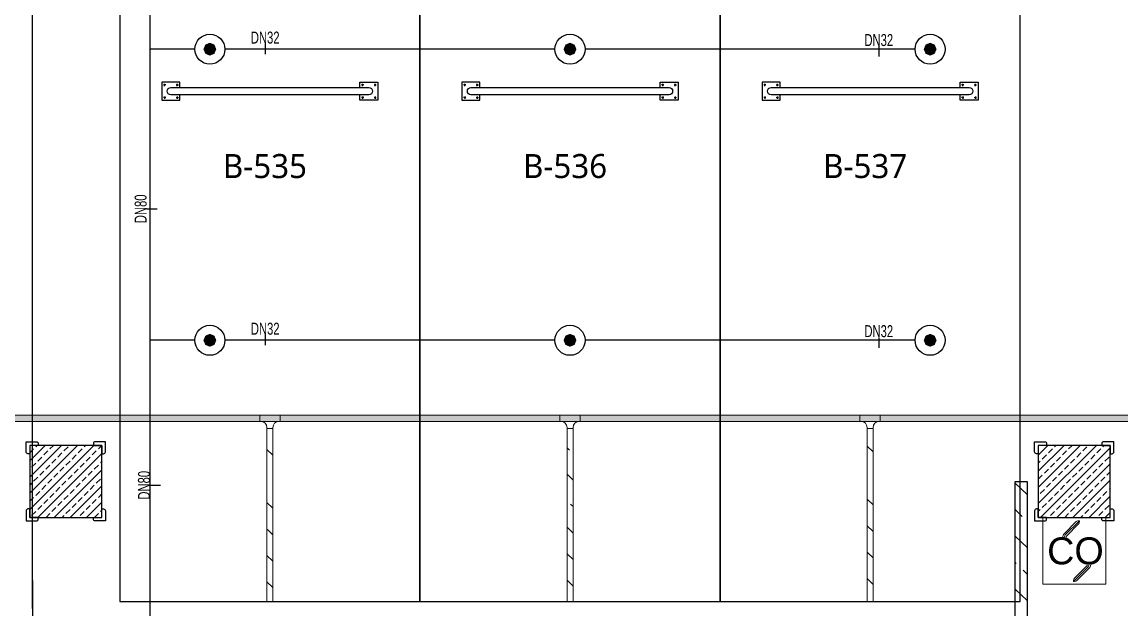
# Model space of a CAD drawing. Header units: millimetres. Extents: x -379292 to 1221486, y 92049 to 447512.
# Drawn here: x -167020 to -157865, y 159755 to 164645 of the extents above; entities that cross this region are included whole.
import ezdxf
from ezdxf.enums import TextEntityAlignment as Align

# ---------------------------------------------------------------- set-up
doc = ezdxf.new("R2010")
doc.units = ezdxf.units.MM
for name, color, linetype in [('-M-YNGN-BORUID', 7, 'Continuous'), ('-M-YNGN-BORUUZUN', 7, 'Continuous'), ('-M-YNGN-BORUYUK', 7, 'Continuous'), ('-M-YNGN-SPR-YUK', 7, 'Continuous'), ('-M-YNGN-ZON6-CAP-', 7, 'Continuous'), ('-M-YNGN-ZON6-SPR-', 7, 'Continuous'), ('05_HATCH CONCRETE', 141, 'Continuous'), ('05_SYMBOL', 2, 'Continuous'), ('202-A-Y-MahalAd', 141, 'Continuous'), ('AIRONN ZONLAMA', 4, 'Continuous'), ('E_CT_ZA', 6, 'Continuous')]:
    doc.layers.add(name, color=color, linetype=linetype)
doc.layers.add('-M-YNGN-SPR-CAPCIZGI', color=188, linetype='Continuous', plot=False)
for name, color, linetype, lineweight in [('-M-YNGN-ZON6', 2, 'SP', 30), ('08_DEDECTOR', 3, 'Continuous', 9), ('E_CT_KIRMIZI', 1, 'Continuous', 9)]:
    doc.layers.add(name, color=color, linetype=linetype, lineweight=lineweight)
doc.styles.add('CIZGI', font='tahoma.ttf', dxfattribs={"width": 0.8, "oblique": 20})
doc.styles.add('HCAD', font='HCAD.SHX', dxfattribs={"width": 0.8, "height": 0.2})
doc.styles.add('PIPESIZE', font='hcad.shx', dxfattribs={"width": 0.8})
doc.styles.add('SPR-NOT', font='romans.shx')
doc.styles.get("Standard").update_dxf_attribs({"font": 'segoeuil.ttf'})
doc.styles.add('YAZI-3', font='arial.ttf', dxfattribs={"height": 3})
doc.linetypes.add('SP', pattern='A,2,-0.1,["SP",CIZGI,S=0.14,R=0.2,X=0,Y=-0.07],-0.255', length=2.355)
pattern_1 = [(225, (905000, -3e-07), (67.351921, -67.351921), []), (225, (904932.65, -3e-07), (67.351921, -67.351921), [47.625, -23.8125])]

# ---------------------------------------------------------------- blocks, each defined once
blk = doc.blocks.new('202_Vida')
at = {"color": 0, "linetype": 'ByBlock', "ltscale": 0.2}
for points in [[(0.96, 0), (-0.96, 0)], [(0, 0.96), (0, -0.96)]]:
    blk.add_lwpolyline(points, dxfattribs=at)
at = {"color": 0, "linetype": 'ByBlock'}
for radius in [0.42, 0.23, 0.155]:
    blk.add_circle((0, 0), radius, dxfattribs=at)
blk = doc.blocks.new('202_Stoper')
at = {"color": 0, "linetype": 'ByBlock'}
for points in [[(-750, -30), (-750, -75), (-900, -75), (-900, 75), (-750, 75), (-750, 30)], [(750, -30), (750, -75), (900, -75), (900, 75), (750, 75), (750, 30)]]:
    blk.add_lwpolyline(points, dxfattribs=at)
blk.add_lwpolyline([(825, -30, 1), (825, 30), (-825, 30, 1), (-825, -30)], format="xyb", close=True, dxfattribs=at)
at = {"color": 0, "linetype": 'ByBlock', "yscale": 10, "zscale": 10, "rotation": 180}
for p, xscale in [((-877, 53), -10), ((-772, 53), 10), ((772, 53), -10), ((877, 53), 10)]:
    blk.add_blockref('202_Vida', p, dxfattribs=dict(at, xscale=xscale))
at = {"color": 0, "linetype": 'ByBlock', "yscale": 10, "zscale": 10}
for p, xscale in [((-877, -52), 10), ((-772, -52), -10), ((772, -52), 10), ((877, -52), -10)]:
    blk.add_blockref('202_Vida', p, dxfattribs=dict(at, xscale=xscale))
blk = doc.blocks.new('202_Mahalblok')
at = {"color": 0, "linetype": 'ByBlock', "flags": 128}
blk.add_lwpolyline([(0, 0), (0, 5000), (2500, 5000), (2500, 0)], close=True, dxfattribs=at)
at = {"color": 252}
blk.add_blockref('202_Stoper', (1250, 750), dxfattribs=at)
at = {"color": 0, "linetype": 'ByBlock', "ltscale": 25}
blk.add_attdef('MAHALNO', text='', height=200, dxfattribs=at).set_placement((1208.7, 1390), align=Align.BOTTOM_CENTER)
blk = doc.blocks.new('bariyer')
at = {"color": 8, "ltscale": 25}
blk.add_lwpolyline([(0, -70), (15, -70, 0.414214), (30, -55), (30, 30), (-55, 30, 0.414214), (-70, 15), (-70, 0), (0, 0)], format="xyb", close=True, dxfattribs=at)
blk = doc.blocks.new('OtoParkBodrumKatMimari')
at = {"layer": '05_HATCH CONCRETE'}
h = blk.add_hatch(dxfattribs=at)
h.set_pattern_fill('ANSI33', color=8, scale=15, angle=180, style=0)
h.set_pattern_definition(pattern_1)
h.paths.add_polyline_path([(80000, 60300), (79400, 60300), (79400, 59700), (80000, 59700)])
h = blk.add_hatch(dxfattribs=at)
h.set_pattern_fill('ANSI33', color=8, scale=15, angle=180, style=0)
h.set_pattern_definition(pattern_1)
h.paths.add_polyline_path([(88400, 60300), (87800, 60300), (87800, 59700), (88400, 59700)])
at = {"color": 5}
for points in [[(80000, 60300), (79400, 60300), (79400, 59700), (80000, 59700)], [(88400, 60300), (87800, 60300), (87800, 59700), (88400, 59700)]]:
    blk.add_lwpolyline(points, close=True, dxfattribs=at)
at = {"layer": '05_SYMBOL', "color": 8, "xscale": -1}
for p in [(79400, 60300), (87800, 60300)]:
    blk.add_blockref('bariyer', p, dxfattribs=at)
at = {"layer": '05_SYMBOL', "color": 8}
for p in [(80000, 60300), (88400, 60300)]:
    blk.add_blockref('bariyer', p, dxfattribs=at)
at = {"layer": '05_SYMBOL', "color": 8, "rotation": 180}
for p in [(79400, 59700), (87800, 59700)]:
    blk.add_blockref('bariyer', p, dxfattribs=at)
at = {"layer": '05_SYMBOL', "color": 8, "xscale": -1, "rotation": 180}
for p in [(80000, 59700), (88400, 59700)]:
    blk.add_blockref('bariyer', p, dxfattribs=at)
at = {"layer": '202-A-Y-MahalAd', "color": 8, "ltscale": 25}
ref = blk.add_blockref('202_Mahalblok', (80150, 64000), dxfattribs=dict(at, xscale=-1, rotation=180))
ref.add_attrib('MAHALNO', 'B-535', dxfattribs={"layer": '0', "color": 0, "linetype": 'ByBlock', "ltscale": 25, "height": 200}).set_placement((81358.7, 62466.6), align=Align.BOTTOM_CENTER)
ref = blk.add_blockref('202_Mahalblok', (82650, 64000), dxfattribs=dict(at, xscale=-1, rotation=180))
ref.add_attrib('MAHALNO', 'B-536', dxfattribs={"layer": '0', "color": 0, "linetype": 'ByBlock', "ltscale": 25, "height": 200}).set_placement((83858.7, 62466.6), align=Align.BOTTOM_CENTER)
ref = blk.add_blockref('202_Mahalblok', (85150, 64000), dxfattribs=dict(at, xscale=-1, rotation=180))
ref.add_attrib('MAHALNO', 'B-537', dxfattribs={"layer": '0', "color": 0, "linetype": 'ByBlock', "ltscale": 25, "height": 200}).set_placement((86358.7, 62466.6), align=Align.BOTTOM_CENTER)
blk = doc.blocks.new('SP-C-UP-12')
at = {"ltscale": 10}
blk.add_line((0, 0), (0, 0), dxfattribs=at)
at = {"color": 1, "linetype": 'Continuous'}
blk.add_circle((0, 0), 12.5, dxfattribs=at)
at = {"ltscale": 10}
for points in [[(-5.37, 0), (-3.8, 3.8), (-3.8, -3.8), (0, 5.37)], [(-3.8, -3.8), (0, 5.37), (0, -5.37), (3.8, 3.8)], [(0, -5.37), (3.8, 3.8), (3.8, -3.8), (5.37, 0)]]:
    blk.add_solid(points, dxfattribs=at)
at = {"layer": '-M-YNGN-SPR-YUK', "style": 'SPR-NOT', "width": 0.5, "flags": 9}
for tag, p in [('YUK', (0, 17.77)), ('CAP', (0, 14.42)), ('TIP', (0.2, 10.78))]:
    blk.add_attdef(tag, text='', height=2.5, dxfattribs=at).set_placement(p, align=Align.MIDDLE_CENTER)
blk = doc.blocks.new('SPRKL100')
at = {"layer": '-M-YNGN-SPR-CAPCIZGI'}
blk.add_line((0, 0.431), (0, -0.431), dxfattribs=at)
at = {"layer": '-M-YNGN-BORUID', "color": 0, "style": 'HCAD', "width": 0.8, "flags": 1}
blk.add_attdef('DIC', text='', height=0.4, dxfattribs=at).set_placement((0, -1.693), align=Align.CENTER)
at = {"layer": '-M-YNGN-BORUUZUN', "color": 0, "style": 'HCAD', "width": 0.7}
blk.add_attdef('BOY', text='', height=0.8, dxfattribs=at).set_placement((0, -1.08), align=Align.CENTER)
at = {"layer": '-M-YNGN-BORUYUK', "color": 6, "style": 'PIPESIZE', "width": 0.8}
blk.add_attdef('YUK', text='', height=0.5, dxfattribs=at).set_placement((0, 1.866), align=Align.CENTER)
at = {"color": 0, "style": 'PIPESIZE', "width": 0.7}
blk.add_attdef('CAP', text='', height=1, dxfattribs=at).set_placement((0, 0.45), align=Align.CENTER)
blk = doc.blocks.new('A$C69E8D8A3')
at = {"layer": '-M-YNGN-ZON6', "ltscale": 500}
for p, q in [((-1046.01, 6524.38), (-1046.01, 3591.88)), ((-1008.51, 6224.38), (-1046.01, 6224.38)), ((-708.51, 6224.38), (-983.51, 6224.38)), ((-408.51, 6224.38), (-683.51, 6224.38)), ((-1008.51, 5981.88), (-1046.01, 5981.88)), ((-708.51, 5981.88), (-983.51, 5981.88)), ((-408.51, 5981.88), (-683.51, 5981.88))]:
    blk.add_line(p, q, dxfattribs=at)
at = {"layer": '-M-YNGN-ZON6-CAP-'}
ref = blk.add_blockref('SPRKL100', (-949.91, 6224.56), dxfattribs=dict(at, xscale=10, yscale=10, zscale=10))
ref.add_attrib('CAP', 'DN32', dxfattribs={"layer": '0', "color": 0, "height": 10, "style": 'PIPESIZE', "width": 0.7}).set_placement((-949.91, 6229.06), align=Align.CENTER)
ref = blk.add_blockref('SPRKL100', (-438.81, 6222.5), dxfattribs=dict(at, xscale=10, yscale=10, zscale=10))
ref.add_attrib('CAP', 'DN32', dxfattribs={"layer": '0', "color": 0, "height": 10, "style": 'PIPESIZE', "width": 0.7}).set_placement((-438.81, 6227), align=Align.CENTER)
ref = blk.add_blockref('SPRKL100', (-1044.18, 6091.39), dxfattribs=dict(at, xscale=10.00000000000001, yscale=10.00000000000001, zscale=10.00000000000001, rotation=90))
ref.add_attrib('CAP', 'DN80', dxfattribs={"layer": '0', "color": 0, "height": 10, "rotation": 90, "style": 'PIPESIZE', "width": 0.7}).set_placement((-1048.68, 6091.39), align=Align.CENTER)
ref = blk.add_blockref('SPRKL100', (-949.91, 5982.06), dxfattribs=dict(at, xscale=10, yscale=10, zscale=10))
ref.add_attrib('CAP', 'DN32', dxfattribs={"layer": '0', "color": 0, "height": 10, "style": 'PIPESIZE', "width": 0.7}).set_placement((-949.91, 5986.56), align=Align.CENTER)
ref = blk.add_blockref('SPRKL100', (-438.81, 5980), dxfattribs=dict(at, xscale=10, yscale=10, zscale=10))
ref.add_attrib('CAP', 'DN32', dxfattribs={"layer": '0', "color": 0, "height": 10, "style": 'PIPESIZE', "width": 0.7}).set_placement((-438.81, 5984.5), align=Align.CENTER)
ref = blk.add_blockref('SPRKL100', (-1041.4, 5861.12), dxfattribs=dict(at, xscale=10.00000000000001, yscale=10.00000000000001, zscale=10.00000000000001, rotation=90))
ref.add_attrib('CAP', 'DN80', dxfattribs={"layer": '0', "color": 0, "height": 10, "rotation": 90, "style": 'PIPESIZE', "width": 0.7}).set_placement((-1045.9, 5861.12), align=Align.CENTER)
at = {"layer": '-M-YNGN-ZON6-SPR-', "rotation": 180}
for p in [(-996.01, 6224.38), (-696.01, 6224.38), (-396.01, 6224.38), (-996.01, 5981.88), (-696.01, 5981.88), (-396.01, 5981.88)]:
    blk.add_blockref('SP-C-UP-12', p, dxfattribs=at)
blk = doc.blocks.new('*U753')
h = blk.add_hatch()
h.set_pattern_fill('ANSI33', color=0, scale=50, angle=1, style=0)
h.paths.add_polyline_path([(-1850.7, 50), (57124.3, 50), (57124.3, 0), (-1850.7, 0)])
at = {"color": 0}
blk.add_lwpolyline([(-1850.7, 50), (57124.3, 50), (57124.3, 0), (-1850.7, 0)], close=True, dxfattribs=at)
at = {"ltscale": 25, "flags": 1}
for tag, p in [('YUKSEKLIK', (-228.6, -148.7)), ('KALINLIK', (-228.6, -213.3))]:
    blk.add_attdef(tag, p, '', height=50, dxfattribs=at)
blk = doc.blocks.new('*U938')
h = blk.add_hatch()
h.set_pattern_fill('ANSI33', color=0, scale=50, angle=1, style=0)
h.paths.add_polyline_path([(-3939.1, 100), (245, 100), (245, 0), (-3939.1, 0)])
at = {"color": 0}
blk.add_lwpolyline([(-3939.1, 100), (245, 100), (245, 0), (-3939.1, 0)], close=True, dxfattribs=at)
at = {"ltscale": 25, "flags": 1}
for tag, p in [('YUKSEKLIK', (-228.6, -148.7)), ('KALINLIK', (-228.6, -213.3))]:
    blk.add_attdef(tag, p, '', height=50, dxfattribs=at)
blk = doc.blocks.new('CO 250')
at = {"layer": '08_DEDECTOR'}
for p, q in [((17, 242.9), (-84.1, 141.8)), ((44.7, 251), (-74.3, 132)), ((36.6, 223.3), (-64.5, 122.2)), ((44.7, 249.8), (44.7, 242.9)), ((114.1, -136), (-4.8, -255)), ((104.4, -126.2), (3.3, -227.3)), ((123.9, -145.8), (22.9, -246.9)), ((-4.8, -246.9), (-4.8, -255)), ((-4.8, -255), (3.3, -255))]:
    blk.add_line(p, q, dxfattribs=at)
at = {"layer": '08_DEDECTOR', "ltscale": 25}
blk.add_lwpolyline([(-262.5, 278.4), (-262.5, -278.4), (262.5, -278.4), (262.5, 278.4)], close=True, dxfattribs=at)
at = {"layer": '08_DEDECTOR'}
for centre, radius, start, end in [((36.6, 223.3), 27.7, 72.96875, 135), ((17, 242.9), 27.7, 315, 0), ((-54.7, 112.4), 41.6, 135, 180), ((-54.7, 112.4), 27.7, 135, 180), ((-54.7, 112.4), 13.9, 135, 180), ((94.6, -116.4), 13.9, 315, 350.41117), ((94.6, -116.4), 27.7, 315, 355.2224), ((94.6, -116.4), 41.6, 315, 356.81699), ((22.9, -246.9), 27.7, 135, 180), ((3.3, -227.3), 27.7, 270, 315)]:
    blk.add_arc(centre, radius, start, end, dxfattribs=at)
at = {"layer": '08_DEDECTOR', "color": 3, "style": 'YAZI-3'}
blk.add_text('CO', height=225, dxfattribs=at).set_placement((-225.5, -113.1))
blk = doc.blocks.new('*U1011')
h = blk.add_hatch()
h.set_pattern_fill('ANSI33', color=0, scale=50, angle=1, style=0)
h.paths.add_polyline_path([(-2092.9, 50), (-652.9, 50), (-652.9, 0), (-2092.9, 0)])
at = {"color": 0}
blk.add_lwpolyline([(-2092.9, 50), (-652.9, 50), (-652.9, 0), (-2092.9, 0)], close=True, dxfattribs=at)
at = {"ltscale": 25, "flags": 1}
for tag, p in [('YUKSEKLIK', (-228.6, -148.7)), ('KALINLIK', (-228.6, -213.3))]:
    blk.add_attdef(tag, p, '', height=50, dxfattribs=at)
blk = doc.blocks.new('*U1012')
at = {"color": 0}
for p, q in [((214, 214), (-164, 214)), ((-60, 214), (-60, 164)), ((0, 214), (214, 214)), ((110, 214), (110, 164)), ((-164, 164), (-50, 164)), ((0, 0), (0, 114)), ((0, 104), (50, 104)), ((50, 0), (50, 114)), ((214, 164), (100, 164))]:
    blk.add_line(p, q, dxfattribs=at)
for centre, start, end in [((-50, 114), 0, 90), ((100, 114), 90, 180)]:
    blk.add_arc(centre, 50, start, end, dxfattribs=at)

msp = doc.modelspace()

# ---------------------------------------------------------------- block references
at = {"color": 8}
msp.add_blockref('OtoParkBodrumKatMimari', (-246354.8, 100818.8), dxfattribs=at)

# ---------------------------------------------------------------- next in the draw order: linework, layer by layer
at = {"layer": 'AIRONN ZONLAMA', "color": 3, "ltscale": 25}
msp.add_lwpolyline([(-233504.6, 201649.1), (-233454.6, 179399.1), (-241154.6, 179399.1), (-241154.6, 161849.1), (-233504.6, 161849.1), (-233504.6, 157649.1), (-241354.6, 157761.1), (-180574.5, 105849.1), (-166904.6, 105899.1), (-166954.6, 208399.1), (-175954.6, 208399.1), (-175948.2, 201699.1), (-233504.6, 201699.1)], dxfattribs=at)
at = {"layer": 'AIRONN ZONLAMA', "color": 1, "ltscale": 25}
msp.add_lwpolyline([(-166904.6, 105899.1), (-166951.6, 202285.7)], dxfattribs=at)

# ---------------------------------------------------------------- next in the draw order: block references
at = {"layer": '-M-YNGN-ZON6', "ltscale": 25, "xscale": 10, "yscale": 10, "zscale": 10}
msp.add_blockref('A$C69E8D8A3', (-155494.7, 102175), dxfattribs=at)
at = {"layer": '08_DEDECTOR'}
msp.add_blockref('CO 250', (-158254.8, 160240.3), dxfattribs=at)
at = {"layer": 'E_CT_KIRMIZI', "color": 1}
for name, p, rotation in [('*U753', (-116880.6, 161368.8), 180), ('*U1011', (-164929.8, 161911.7), 90.00000000000006), ('*U1011', (-162429.8, 161911.7), 90.00000000000006), ('*U1011', (-159929.8, 161911.7), 90.00000000000006)]:
    msp.add_blockref(name, p, dxfattribs=dict(at, rotation=rotation))
at = {"layer": 'E_CT_KIRMIZI', "color": 2}
for p in [(-164979.8, 161154.8), (-162479.8, 161154.8), (-159979.8, 161154.8)]:
    msp.add_blockref('*U1012', p, dxfattribs=at)
at = {"layer": 'E_CT_ZA', "color": 112, "rotation": 270}
msp.add_blockref('*U938', (-158747.8, 156879.6), dxfattribs=at)

doc.saveas('drawing.dxf')
